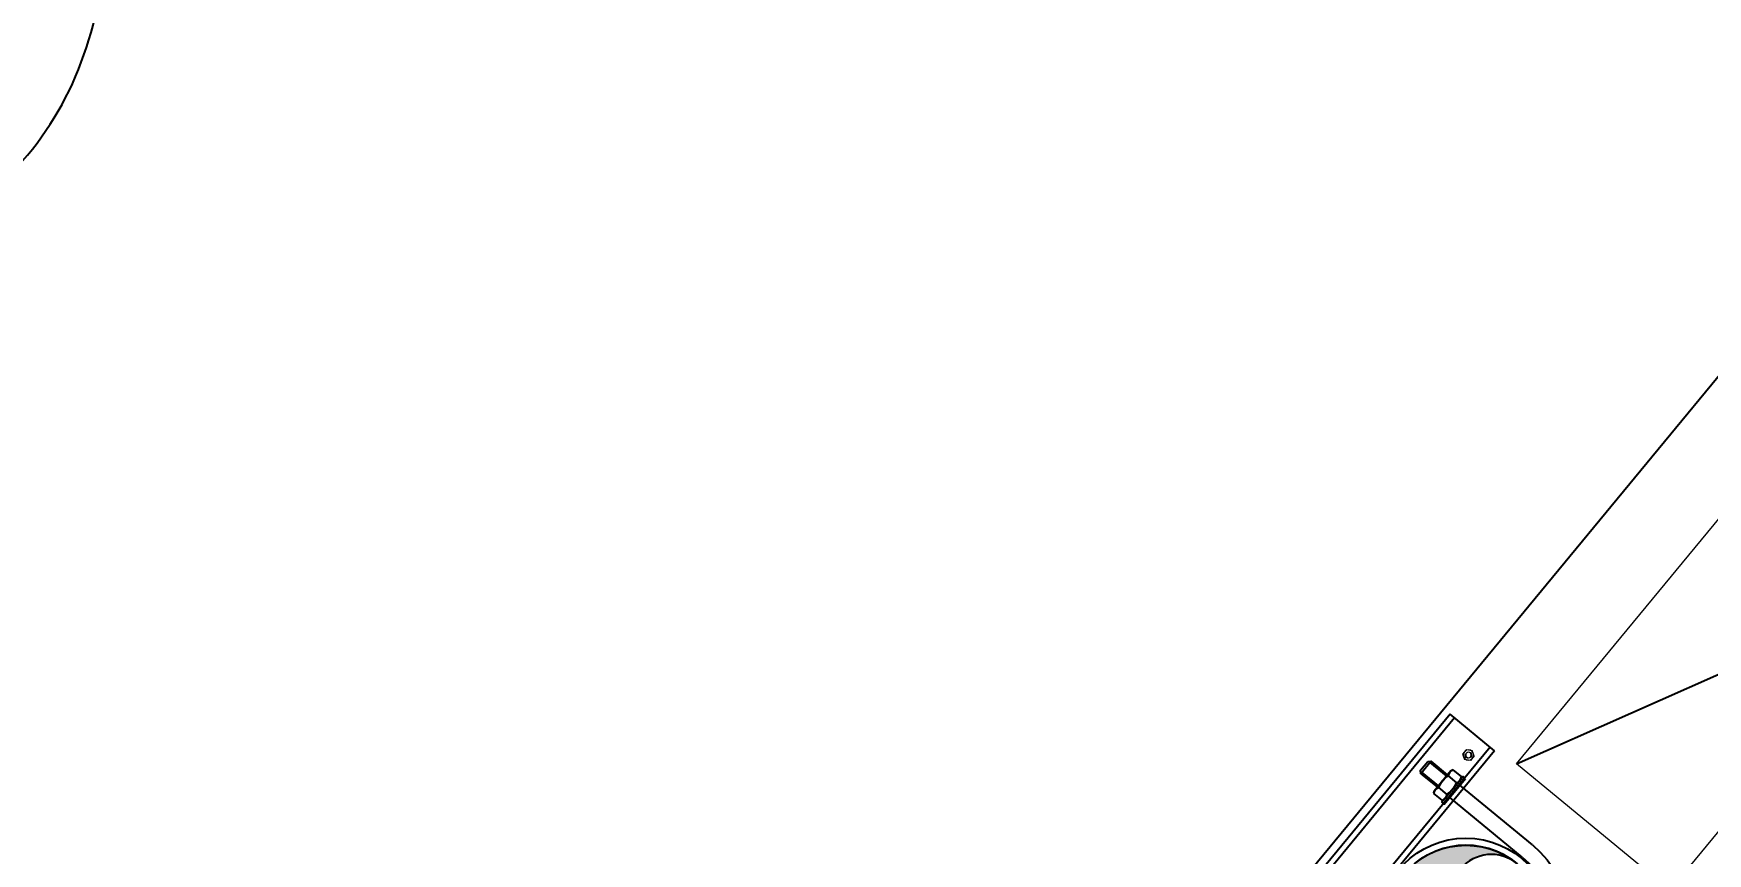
# Model space of a CAD drawing. Header units: millimetres. Extents: x -361681467 to 361175952, y -1292982 to 1550216.
# Drawn here: x -102360 to -100254, y 113506 to 114538 of the extents above; entities that cross this region are included whole.
import ezdxf

# ---------------------------------------------------------------- set-up
doc = ezdxf.new("R2010")
doc.units = ezdxf.units.MM
doc.header["$MEASUREMENT"] = 0
doc.set_wipeout_variables(frame=1)
for name, color, linetype in [('220403_HDN_Penthouse Plan$0$A-DRAIN', 8, 'Continuous'), ('MEP-00-GENERAL-15', 6, 'Continuous'), ('MEP-H-N-DRAIN-70', 142, 'Continuous'), ('MEP-H-N-FITTING-35', 2, 'Continuous'), ('MEP-M-DUCT-15', 6, 'Continuous'), ('MEP-M-DUCT-25', 7, 'Continuous'), ('SPE-MEP-General', 71, 'Continuous'), ('Xref_NT1+NT2_MBDV Cot vach_220729$0$ccu12-Thay', 7, 'Continuous')]:
    doc.layers.add(name, color=color, linetype=linetype)
for name, color, linetype, lineweight in [('khung layout', 8, 'Continuous', 9), ('KT-Net cat', 1, 'Continuous', 40), ('SPE-MEP-HVAC', 140, 'Continuous', 0), ('SPE-MEP-M-WALL OPENING', 81, 'Continuous', 0)]:
    doc.layers.add(name, color=color, linetype=linetype, lineweight=lineweight)

# ---------------------------------------------------------------- blocks, each defined once
blk = doc.blocks.new('PH6A')
at = {"layer": '220403_HDN_Penthouse Plan$0$A-DRAIN', "extrusion": (-3.892138090908712e-07, -3.271456319447027e-06, 0.9999999999945732), "elevation": -2.179000064562686}
blk.add_lwpolyline([(677484.6108046257, 584840.1375525303), (677253.1817488074, 584647.3089835789, 0.4142135630271021), (677240.5258514751, 584508.208123035), (677430.1932963396, 584280.572986212, 0.4142135623801719), (677986.5967386672, 584229.9493967392), (677990.3906576236, 584233.1105208227), (677994.1845765609, 584236.2716448973, 0.4142135623801719), (678044.8081659409, 584792.6750872782), (677855.140721159, 585020.3102241305, 0.4142135630271021), (677716.0398606233, 585032.9661215391), (677484.6108047111, 584840.1375526133)], format="xyb", dxfattribs=at)
blk = doc.blocks.new('*U391')
at = {"color": 0}
blk.add_lwpolyline([(-2.91038304567337e-11, 0), (499.9999999999709, -4.850638409455616e-12), (499.9999999999709, 249.9999999999951), (-2.91038304567337e-11, 250)], close=True, dxfattribs=at)
at = {"layer": 'MEP-M-DUCT-15'}
for points in [[(50, 50), (50, 199.9999999999709), (149.9999999999709, 100), (50, 50)], [(449.9999999999709, 199.999999999966), (50, 199.9999999999709), (149.9999999999709, 100), (449.9999999999709, 199.999999999966)]]:
    blk.add_solid(points, dxfattribs=at)
at = {"layer": 'MEP-M-DUCT-25'}
blk.add_line((-2.91038304567337e-11, -2.91038304567337e-11), (499.9999999999709, 249.999999999966), dxfattribs=at)
blk = doc.blocks.new('*U394')
at = {"color": 0, "linetype": 'Continuous'}
for p, q in [((-6.5, 3.752776299999997), (0, 7.505553250000002)), ((-6.5, -3.752776299999997), (-6.5, 3.752776299999997)), ((6.500000000000023, 3.752776299999997), (0, 7.505553250000002)), ((6.499999999999976, -3.752776300000003), (6.500000000000023, 3.752776299999997)), ((-6.5, -3.752776299999997), (0, -7.505553249999998)), ((6.499999999999976, -3.752776300000003), (0, -7.505553249999998))]:
    blk.add_line(p, q, dxfattribs=at)
for radius in [6.5, 3.399999999999999]:
    blk.add_circle((0, 0), radius, dxfattribs=at)
blk.add_arc((0, 0), 4, 250, 160, dxfattribs=at)
blk = doc.blocks.new('*U362')
at = {"layer": 'MEP-00-GENERAL-15'}
for p, q in [((-1819.977935816501, 0), (-183.987302333955, 0)), ((-1819.977935816501, 0), (-1819.977935816501, -72.19999999999709)), ((-183.987302333955, 0), (-183.987302333955, -72.19999999999709)), ((-1819.977935816501, -7.19999999999709), (-183.987302333955, -7.19999999999709)), ((-1819.977935816486, -65), (-183.9873023339404, -65)), ((-1819.977935816501, -72.19999999999709), (-183.987302333955, -72.19999999999709))]:
    blk.add_line(p, q, dxfattribs=at)
at = {"layer": 'khung layout', "xscale": -1, "rotation": 270}
for p in [(-1794.977935814402, -21.8999999999869), (-208.9873023318559, -21.8999999999869)]:
    blk.add_blockref('*U394', p, dxfattribs=at)
blk = doc.blocks.new('nut3f')
at = {"linetype": 'Continuous'}
for p, q in [((3.92392515619395, 14.70091237503925), (3.000000000000003, 13.10062706212034)), ((14.89310480166478, 7.50555349946512), (4.106895198335224, 7.505553499465123)), ((3.92392515619394, -14.70091237503925), (2.999999999999996, -13.10062706212034)), ((14.89310480166477, -7.505553499465351), (4.106895198335222, -7.505553499465121))]:
    blk.add_line(p, q, dxfattribs=at)
blk.add_lwpolyline([(-5.6e-15, -16.5), (2.999999999999993, -16.5), (3.000000000000005, 16.5), (5.6e-15, 16.5)], close=True)
for points in [[(4.106895198335227, 15.00000000000011, 0.2953907798944798), (4.106895198335224, 7.505553499465238, 0.1474768247823545), (4.106895198335208, -7.505553499465133, 0.2953907798944798), (4.106895198335216, -15.00000000000011)], [(14.89310480166477, -15.00000000000011, 0.29539077989448), (14.89310480166479, -7.505553499465131, 0.1474768247823547), (14.89310480166478, 7.505553499465232, 0.29539077989448), (14.89310480166478, 15.00000000000011, 0.29539077989448)]]:
    blk.add_lwpolyline(points, format="xyb", dxfattribs=at)
for points in [[(2.999999999999996, -13.10062706212034), (3.000000000000003, 13.10062706212034)], [(4.106895198335228, 15), (14.89310480166478, 15)], [(15.07607484380606, 14.70091237503925), (16, 13.10062706212034), (15.99999999999999, -13.10062706212011), (15.07607484380605, -14.70091237503925)], [(15.99999999999999, -13.10062706212034), (16, 13.10062706212034)], [(14.89310480166477, -15), (4.106895198335218, -15)]]:
    blk.add_lwpolyline(points, dxfattribs=at)
blk = doc.blocks.new('A$C7E1B1627')
for p, q in [((5.401976606342942, 9.871377043891698, 2.553903058337533e-05), (5.401933593675494, -3.474776805844158, 2.553903058337533e-05)), ((15.55582275427878, 9.871410614578053, 2.553903058337533e-05), (5.401976606342942, 9.871377043891698, 2.553903058337533e-05)), ((6.417361220810562, 9.871377043426037, 2.553903058337533e-05), (6.417318208608776, -3.474776806309819, 2.553903058337533e-05)), ((14.5404381393455, 9.871377043426037, 2.553903058337533e-05), (14.54039512667805, -3.474776806309819, 2.553903058337533e-05)), ((15.55577974161133, -3.474743235157803, 2.553903058337533e-05), (15.55582275427878, 9.871410614578053, 2.553903058337533e-05)), ((5.401933593675494, -3.474776805844158, 2.553903058337533e-05), (15.55577974161133, -3.474743235157803, 2.553903058337533e-05)), ((5.401933593675494, -3.474776805844158, 2.553903058337533e-05), (15.55577974161133, -3.474743235157803, 2.553903058337533e-05)), ((6.922851450741291, -5.000009733485058, 2.553903058337533e-05), (5.401933593675494, -3.474776805844158, 2.553903058337533e-05)), ((14.03270281618461, -4.997820150805637, 2.553903058337533e-05), (6.922851450741291, -5.000009733485058, 2.553903058337533e-05)), ((15.55577974161133, -3.474743235157803, 2.553903058337533e-05), (14.03270281618461, -4.997820150805637, 2.553903058337533e-05))]:
    blk.add_line(p, q)
at = {"xscale": 0.6346153849304894, "yscale": 0.6350852196133432, "zscale": 0.6346153849304894, "rotation": 270}
blk.add_blockref('nut3f', (10.47889968007803, 20.02522320137359, 2.553903058337533e-05), dxfattribs=at)
blk = doc.blocks.new('m110')
at = {"extrusion": (0, 0, -1)}
for p, q in [((5.752164725e-06, 65.24999999999909), (-59.09944849653403, 65.25000648791502)), ((4.8706569942e-06, 55.24999999999909), (-59.09944937804175, 55.25000648791501)), ((-4.8706097004e-06, -55.25), (-59.09945911930846, -55.24999351208226)), ((-5.7521174313e-06, -65.25), (-59.09946000081617, -65.24999351208226))]:
    blk.add_line(p, q, dxfattribs=at)
for radius in [65.2500000000001, 55.25]:
    blk.add_arc((1.564331e-10, 0), radius, 90.00000505114667, 270.0000050501044, dxfattribs=at)
at = {"zscale": -1, "rotation": 269.9999949493172}
blk.add_blockref('A$C7E1B1627', (-79.12467121493682, 70.72890793323859, 2.55390305834e-05), dxfattribs=at)
at = {"extrusion": (0, 0, -1), "rotation": 90.00000505068277}
blk.add_blockref('A$C7E1B1627', (79.12468368516056, -70.72889142691656, -2.55390305834e-05), dxfattribs=at)
blk = doc.blocks.new('A$C2E6932DA')
blk.add_wipeout([(55.25, -7.804459301041788e-10), (54.814337247624906, -6.924661155208227), (53.514219652356886, -13.740116266638665), (51.3701508453259, -20.338881536608895), (48.415944072423486, -26.61689049490022), (44.69818893921587, -32.475135189939564), (40.275516665033024, -37.82122760334049), (35.217675433615106, -42.57085666414278), (29.604430422589584, -46.649117884766774), (23.524305858970248, -49.991694649528036), (17.073188939215864, -52.54587252608767), (10.352817630861296, -54.27137060354049), (3.4691762039945764, -55.14097674644245), (-3.4691762039945537, -55.14097674644245), (-10.352817630861296, -54.27137060354051), (-17.073188939215864, -52.54587252608769), (-23.524305858970248, -49.991694649528036), (-29.60443042258956, -46.6491178847668), (-35.217675433615106, -42.570856664142795), (-40.27551666503297, -37.8212276033405), (-44.69818893921585, -32.47513518993959), (-48.415944072423464, -26.616890494900247), (-51.3701508453259, -20.338881536608923), (-53.514219652356886, -13.740116266638708), (-54.814337247624906, -6.92466115520827), (-55.25, -7.804459301041788e-10), (-54.814337247624906, 6.9246611536473495), (-53.514219652356886, 13.740116265077788), (-51.3701508453259, 20.33888153504799), (-48.415944072423464, 26.616890493339326), (-44.69818893921587, 32.47513518837866), (-40.27551666503299, 37.82122760177958), (-35.217675433615106, 42.57085666258192), (-29.604430422589584, 46.64911788320589), (-23.524305858970283, 49.99169464796714), (-17.073188939215864, 52.5458725245268), (-10.352817630861296, 54.27137060197961), (-3.4691762039945764, 55.140976744881556), (3.4691762039945537, 55.140976744881556), (10.352817630861296, 54.27137060197964), (17.07318893921581, 52.5458725245268), (23.524305858970248, 49.99169464796714), (29.60443042258954, 46.64911788320589), (35.217675433615106, 42.57085666258192), (40.27551666503297, 37.82122760177958), (44.69818893921581, 32.47513518837869), (48.415944072423486, 26.616890493339326), (51.3701508453259, 20.338881535048017), (53.514219652356886, 13.740116265077788), (54.814337247624906, 6.9246611536473495)])
h = blk.add_hatch(color=256)
edge = h.paths.add_edge_path()
edge.add_arc((25.375, 0), 25.375, 3.517439e-10, 180.0000000003517)
edge.add_arc((-25.375, -1.5757e-10), 25.375, -179.99999999928343, 0, ccw=False)
edge.add_arc((0, -1.5757e-10), 50.75, 3.516902324918192e-10, 180.0000000003517, ccw=False)
for radius in [55.25, 50.75]:
    blk.add_circle((0, 0), radius)
for centre, radius, start, end in [((0, -1.5757e-10), 50.75, 3.517439e-10, 180.0000000003517), ((25.375, 0), 25.375, 3.517439e-10, 180.0000000003517), ((-25.375, -1.5757e-10), 25.375, 180.0000000007165, 0)]:
    blk.add_arc(centre, radius, start, end)
blk = doc.blocks.new('A$C6875068B')
at = {"layer": 'SPE-MEP-General', "elevation": -2.726043939760657e-08}
blk.add_lwpolyline([(-3277.351641275774, -487.2009751338046), (192.4607471595373, -488.6778462089133), (192.6876395145373, -36.89263085182756), (-3277.351641275774, -36.93387368158437)], close=True, dxfattribs=at)
at = {"extrusion": (6.428331501820789e-32, 1.414213562373095e-16, -1), "xscale": -1, "rotation": 180}
blk.add_blockref('*U362', (2225.48538747635, -119.3712729164399, -0.04473277557762095), dxfattribs=at)
at = {"layer": 'MEP-H-N-FITTING-35', "xscale": 2, "yscale": 2, "zscale": 2, "rotation": 269.9999562477321}
for p in [(-596.9748550147924, -231.5903769428842, 0.04473382188344152), (-596.9748550143267, -231.5903769424185, 0.04473285412696275)]:
    blk.add_blockref('m110', p, dxfattribs=at)
at = {"layer": 'SPE-MEP-M-WALL OPENING', "color": 1, "xscale": -1, "rotation": 180}
blk.add_blockref('*U391', (-400.4537525465275, -151.2009733743034, 0.04473277121922151), dxfattribs=at)
at = {"layer": 'MEP-H-N-DRAIN-70', "ltscale": 0.1, "extrusion": (7.071067811865476e-17, 7.071067811865474e-17, -1), "xscale": -1.990131578947366, "yscale": 1.990131578947366, "zscale": -1.990131578947366, "rotation": 359.9999562471643}
blk.add_blockref('A$C2E6932DA', (598.0348127407196, -231.5911397463642, -0.04473285423869237), dxfattribs=at)
blk = doc.blocks.new('A$C37EB1297')
at = {"layer": 'SPE-MEP-HVAC', "color": 1}
blk.add_blockref('A$C6875068B', (-23580.66185180043, 1719.887144892244, -0.04473286166037838), dxfattribs=at)

msp = doc.modelspace()

# ---------------------------------------------------------------- linework, layer by layer
at = {"layer": 'Xref_NT1+NT2_MBDV Cot vach_220729$0$ccu12-Thay', "extrusion": (-3.811648262644351e-21, -3.294527862871537e-06, 0.9999999999945731), "elevation": 20.0169668493493}
for points in [[(-50734.52229381117, 137616.8250205478), (-52967.97201859664, 139461.1956013079), (-50453.97509172471, 142505.374115745, 0.4007244432989343), (-51118.8672954881, 150774.0258233213), (-65796.96027068907, 162894.2174855632, 0.2722581418084932), (-70938.62161325636, 163595.0322639783, 0.1142959565560047), (-74918.57932421728, 160636.4828762903, -0.0002466793640127702), (-76490.29903489839, 158725.9021153911), (-81646.63641599107, 152482.1349205668, 0.3804795218769054), (-81585.2848661777, 152085.2408082541), (-81276.8547908675, 151830.5271900183, -0.4171341467985661), (-81238.74972418457, 151408.834815954), (-87543.23551033264, 143769.163208941, -0.4171334117922583), (-87964.52676315093, 143726.858549124), (-88272.95709316284, 143981.5714170285, 0.411319464116972), (-88696.32350402052, 143943.2993521228), (-102523.2753264644, 127202.7820612923, 0.07162935057242807), (-103367.6474719193, 125433.1471760394, 0.05031287392530814), (-106100.2326673614, 113163.4442273929, 0.02099832462840379), (-106509.0149123253, 107836.5785892671, 0.5040675328876116), (-100690.9839574264, 104089.9291708071), (-92174.473932398, 107350.9651998861, 0.08027122795002145), (-88480.69633073286, 109650.7609497556), (-67785.65573123917, 134710.2179712527, -0.4142135623113439), (-66380.76586139298, 134844.2271888022), (-58207.57047994912, 128094.4955387466, 0.4147698612365357), (-55386.57232505341, 128366.2871560075), (-50233.29981375313, 134606.3378201979)], [(-50799.52380489395, 137538.1111175215), (-53111.68944570335, 139447.4848716869), (-50532.95744752396, 142570.0505595919, 0.4006087106145775), (-51185.37052005774, 150696.5519351954), (-65861.04357894736, 162814.7453917066, 0.27215307302181), (-70898.50274583856, 163501.1590287742, 0.1142585199941303), (-74840.23290090996, 160571.033755713, -0.0002466046590047431), (-76411.5409410053, 158660.9541146193), (-81563.74123190521, 152422.1964888197, 0.3728500293297324), (-81520.28126925271, 152163.9529887568), (-81211.85119394239, 151909.2393705209, -0.4167191089951626), (-81160.3247497807, 151343.483176904), (-87464.21086055691, 143704.5382465886, -0.4167475188202127), (-88029.530140996, 143648.1461876971), (-88337.96054432966, 143902.8591161532, 0.410662310004542), (-88617.96788873593, 143877.8640554462), (-102441.2317625835, 127141.8118244522, 0.0714695472799647), (-103270.454069695, 125401.9170405578, 0.05031646536410124), (-105998.8660241839, 113151.3662050544, 0.02097820715458719), (-106406.8153630653, 107838.1544276322, 0.5036753493206596), (-100727.2952838316, 104185.3367445394), (-92212.45839090356, 107445.732118697, 0.08008678184911673), (-88554.07528654483, 109722.2225052568), (-67864.36797193481, 134775.2214952906, -0.4142135623113425), (-66315.76233737128, 134922.9394295113), (-58142.56695592387, 128173.2077794527, 0.4147846164114981), (-55465.34707916206, 128431.214983124), (-50312.01202746599, 134671.341376909)], [(-50863.19854669235, 137461.0038723567), (-53252.47340457622, 139434.0539967127), (-50610.3299397169, 142633.4041159639, 0.4004924014849747), (-51250.52899281206, 150620.6698561563), (-65923.80978251142, 162736.8879360881, 0.2720467993061728), (-70859.20664398264, 163409.2001152299, 0.1142211489540546), (-74763.48802107204, 160506.9176373673, -0.0002465311101676467), (-76334.39040787872, 158597.3317898128), (-81481.27708872808, 152365.0083714096, 0.3559956245310877), (-81456.60448418697, 152241.058546557), (-81148.17440887654, 151986.3449283211, -0.4164431346374052), (-81083.46388305846, 151279.509868927), (-87386.83328989956, 143641.1910718946, -0.416490919468385), (-88093.20671145352, 143571.0404526654), (-88401.63718661235, 143825.7534404373, 0.4092024734206306), (-88541.31703712652, 143813.636749752), (-102360.838301908, 127082.1157569216, 0.0713094919535241), (-103175.2426627511, 125371.3299160144, 0.05032001842866844), (-105899.5684121165, 113139.5347115855, 0.02095821368652656), (-106306.6994730996, 107839.7548263151, 0.5032768714039628), (-100762.8631635689, 104278.7977940893), (-92249.67295845851, 107538.5626390411, 0.0799040677595695), (-88625.93681214578, 109792.2492464334), (-67941.47358869943, 134838.8982089569, -0.4142135623113463), (-66252.08562372079, 135000.045046289), (-58078.89024226989, 128250.3133962276, 0.4148002712132617), (-55542.51558450982, 128494.8155455789), (-50389.11761779856, 134735.0181225817)]]:
    msp.add_lwpolyline(points, format="xyb", dxfattribs=at)

# ---------------------------------------------------------------- block references
at = {"layer": 'KT-Net cat', "rotation": 31.40168876863161}
msp.add_blockref('PH6A', (-376578.3297253614, -737404.3124052606, 26.6829059703815), dxfattribs=at)

# ---------------------------------------------------------------- next in the draw order: block references
at = {"layer": 'SPE-MEP-General', "rotation": 50.45579065114687}
msp.add_blockref('A$C37EB1297', (-84016.38311151628, 131113.0514805122, 20.37692758641665), dxfattribs=at)

doc.saveas('drawing.dxf')
